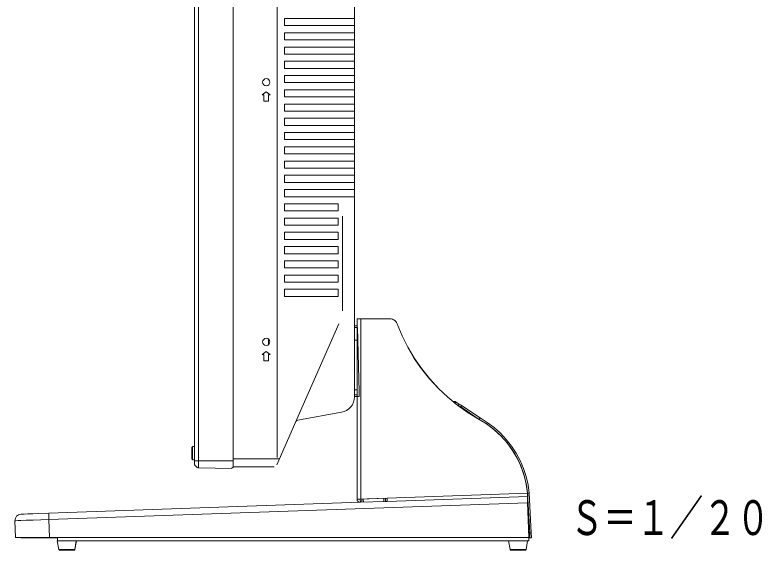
# Model space of a CAD drawing. Units: millimetres, scale not verified. Extents: x -63 to 62, y -57 to 57.
# Drawn here: x 31.61 to 55.19, y -2.41 to 14.48 of the extents above; entities that cross this region are included whole.
import ezdxf
from ezdxf.enums import TextEntityAlignment as Align

# ---------------------------------------------------------------- set-up
doc = ezdxf.new("R2010")
doc.units = ezdxf.units.MM
doc.header["$LTSCALE"] = 0.125
doc.layers.add('0-3_TOUROKU', color=7, linetype='Continuous')
doc.layers.add('0-5_GAIKEI', color=1, linetype='Continuous', lineweight=18)
doc.layers.add('0-8_S1', color=1, linetype='Continuous', lineweight=18)
doc.styles.add('ＭＳ ゴシック', font='')
doc.styles.get('ＭＳ ゴシック').set_extended_font_data('MS Gothic')

msp = doc.modelspace()

# ---------------------------------------------------------------- linework, layer by layer
at = {"layer": '0-5_GAIKEI', "color": 7}
for p, q in [((37.2773, 0.3006), (37.2773, 31.2186)), ((42.3273, 2.4285), (42.3273, 29.0715)), ((40.5354, 1.693), (41.9141, 1.9361)), ((39.8802, 0.283), (40.4798, 1.6493)), ((37.2917, 0.2655), (37.363, 0.1929)), ((37.3978, 0.178), (38.4511, 0.1596)), ((38.5018, 0.208), (38.4511, 0.1696)), ((39.7867, 0.2187), (38.5018, 0.2187))]:
    msp.add_line(p, q, dxfattribs=at)
at = {"layer": '0-5_GAIKEI'}
for p, q in [((37.3978, 31.3412), (37.3978, 0.178)), ((38.5018, 0.208), (38.5018, 31.3111)), ((39.8815, 0.5143), (39.8815, 31.0352)), ((40.1168, 14.3708), (42.3273, 14.3708)), ((40.1168, 14.1458), (40.1168, 14.3708)), ((40.1168, 14.1458), (42.3273, 14.1458)), ((40.1168, 13.9208), (42.3273, 13.9208)), ((40.1168, 13.6958), (40.1168, 13.9208)), ((40.1168, 13.6958), (42.3273, 13.6958)), ((40.1168, 13.4707), (42.3273, 13.4707)), ((40.1168, 13.2457), (40.1168, 13.4707)), ((40.1168, 13.2457), (42.3273, 13.2457)), ((40.1168, 13.0207), (42.3273, 13.0207)), ((40.1168, 12.7956), (40.1168, 13.0207)), ((40.1168, 12.7956), (42.3273, 12.7956)), ((40.1168, 12.5706), (42.3273, 12.5706)), ((40.1168, 12.3456), (40.1168, 12.5706)), ((40.1168, 12.3456), (42.3273, 12.3456)), ((39.542, 12.0581), (39.4169, 11.958)), ((39.667, 11.958), (39.542, 12.0581)), ((40.1168, 12.1206), (42.3273, 12.1206)), ((40.1168, 11.8955), (40.1168, 12.1206)), ((39.4169, 11.958), (39.467, 11.958)), ((39.467, 11.958), (39.467, 11.758)), ((39.617, 11.958), (39.667, 11.958)), ((39.617, 11.758), (39.617, 11.958)), ((40.1168, 11.8955), (42.3273, 11.8955)), ((39.467, 11.758), (39.617, 11.758)), ((40.1168, 11.6705), (42.3273, 11.6705)), ((40.1168, 11.4455), (40.1168, 11.6705)), ((40.1168, 11.4455), (42.3273, 11.4455)), ((40.1168, 11.2204), (42.3273, 11.2204)), ((40.1168, 10.9954), (40.1168, 11.2204)), ((40.1168, 10.9954), (42.3273, 10.9954)), ((40.1168, 10.7704), (42.3273, 10.7704)), ((40.1168, 10.5454), (40.1168, 10.7704)), ((40.1168, 10.5454), (42.3273, 10.5454)), ((40.1168, 10.3203), (42.3273, 10.3203)), ((40.1168, 10.0953), (40.1168, 10.3203)), ((40.1168, 10.0953), (42.3273, 10.0953)), ((40.1168, 9.8703), (42.3273, 9.8703)), ((40.1168, 9.6453), (40.1168, 9.8703)), ((40.1168, 9.6453), (42.3273, 9.6453)), ((40.1168, 9.4202), (42.3273, 9.4202)), ((40.1168, 9.1952), (40.1168, 9.4202)), ((40.1168, 9.1952), (42.3273, 9.1952)), ((40.1168, 8.9702), (42.3273, 8.9702)), ((40.1168, 8.7451), (40.1168, 8.9702)), ((40.1168, 8.7451), (42.3273, 8.7451)), ((40.1168, 8.5201), (41.8077, 8.5201)), ((40.1168, 8.2951), (40.1168, 8.5201)), ((41.8077, 8.5201), (41.8077, 8.2951)), ((40.1168, 8.2951), (41.8077, 8.2951)), ((40.1168, 8.0701), (41.8077, 8.0701)), ((40.1168, 7.845), (40.1168, 8.0701)), ((41.8077, 8.0701), (41.8077, 7.845)), ((41.9437, 8.1301), (41.9437, 5.139)), ((40.1168, 7.845), (41.8077, 7.845)), ((40.1168, 7.62), (41.8077, 7.62)), ((40.1168, 7.395), (40.1168, 7.62)), ((41.8077, 7.62), (41.8077, 7.395)), ((40.1168, 7.395), (41.8077, 7.395)), ((40.1168, 7.1699), (41.8077, 7.1699)), ((40.1168, 6.9449), (40.1168, 7.1699)), ((41.8077, 7.1699), (41.8077, 6.9449)), ((40.1168, 6.9449), (41.8077, 6.9449)), ((40.1168, 6.7199), (41.8077, 6.7199)), ((40.1168, 6.4949), (40.1168, 6.7199)), ((41.8077, 6.7199), (41.8077, 6.4949)), ((40.1168, 6.4949), (41.8077, 6.4949)), ((40.1168, 6.2698), (41.8077, 6.2698)), ((40.1168, 6.0448), (40.1168, 6.2698)), ((41.8077, 6.2698), (41.8077, 6.0448)), ((40.1168, 6.0448), (41.8077, 6.0448)), ((40.1168, 5.8198), (41.8077, 5.8198)), ((40.1168, 5.5947), (40.1168, 5.8198)), ((41.8077, 5.8198), (41.8077, 5.5947)), ((40.1168, 5.5947), (41.8077, 5.5947)), ((40.4798, 1.6493), (41.8323, 4.7314)), ((42.3273, 4.6093), (42.4173, 4.6093)), ((42.4173, 4.6093), (42.4732, 2.584)), ((39.6085, 4.0682), (39.6085, 4.2502)), ((39.542, 3.8592), (39.4169, 3.7592)), ((39.667, 3.7592), (39.542, 3.8592)), ((39.4169, 3.7592), (39.467, 3.7592)), ((39.467, 3.7592), (39.467, 3.5591)), ((39.467, 3.5591), (39.617, 3.5591)), ((39.617, 3.7592), (39.667, 3.7592)), ((39.617, 3.5591), (39.617, 3.7592)), ((42.4773, 2.434), (42.3272, 2.434)), ((42.4773, 2.434), (42.4732, 2.5839)), ((37.2123, 0.8353), (37.1873, 0.8353)), ((37.1873, 0.4535), (37.1873, 0.8353)), ((37.2123, 0.8552), (37.2773, 0.8552)), ((37.2123, 0.4335), (37.2123, 0.8552)), ((37.1873, 0.4536), (37.2123, 0.4536)), ((37.1873, 0.4535), (37.2123, 0.4535)), ((37.2123, 0.4336), (37.2773, 0.4336)), ((37.2123, 0.4335), (37.2773, 0.4335)), ((37.2773, 0.4087), (38.5018, 0.4087)), ((39.9617, 0.4687), (38.5018, 0.4687))]:
    msp.add_line(p, q, dxfattribs=at)
for centre in [(39.542, 12.3581), (39.542, 4.1592)]:
    msp.add_circle(centre, 0.115, dxfattribs=at)
at = {"layer": '0-5_GAIKEI', "color": 7}
for centre, radius, start, end in [((41.8272, 2.4285), 0.5001, 280, 0.00023), ((40.5485, 1.6191), 0.075, 100, 156.3067), ((37.3273, 0.3006), 0.05, 180.02174, 224.52118), ((37.3987, 0.228), 0.05, 224.52526, 268.93441)]:
    msp.add_arc(centre, radius, start, end, dxfattribs=at)
at = {"layer": '0-8_S1'}
for p, q in [((42.4088, -0.8055), (42.4088, 4.8909)), ((42.4088, 4.8909), (43.4378, 4.8909)), ((42.5305, -0.7998), (42.5305, 4.8909)), ((43.4809, 4.8871), (43.4378, 4.8909)), ((43.4404, 4.8909), (43.4835, 4.8871)), ((43.5227, 4.876), (43.4809, 4.8871)), ((43.4835, 4.8871), (43.5253, 4.876)), ((43.562, 4.8578), (43.5227, 4.876)), ((43.5253, 4.876), (43.5646, 4.8578)), ((43.5975, 4.8331), (43.562, 4.8578)), ((43.5646, 4.8578), (43.6001, 4.8331)), ((43.6283, 4.8027), (43.5975, 4.8331)), ((43.6001, 4.8331), (43.6309, 4.8027)), ((43.6533, 4.7674), (43.6283, 4.8027)), ((43.6309, 4.8027), (43.6559, 4.7674)), ((43.6719, 4.7283), (43.6533, 4.7674)), ((43.6559, 4.7674), (43.6745, 4.7283)), ((43.8272, 4.3533), (43.6719, 4.7283)), ((43.6745, 4.7283), (43.6719, 4.7283)), ((43.8298, 4.3533), (43.6745, 4.7283)), ((42.3273, 4.6659), (42.4088, 4.6659)), ((44.0086, 3.9901), (43.8272, 4.3533)), ((44.0112, 3.9901), (43.8298, 4.3533)), ((42.3273, 4.2159), (42.4088, 4.2159)), ((44.2152, 3.6405), (44.0086, 3.9901)), ((44.2178, 3.6405), (44.0112, 3.9901)), ((44.4459, 3.3064), (44.2152, 3.6405)), ((44.4485, 3.3064), (44.2178, 3.6405)), ((44.6996, 2.9894), (44.4459, 3.3064)), ((44.7022, 2.9894), (44.4485, 3.3064)), ((44.975, 2.6911), (44.6996, 2.9894)), ((44.9776, 2.6911), (44.7022, 2.9894)), ((42.4088, 2.6409), (42.3273, 2.6409)), ((45.2708, 2.413), (44.975, 2.6911)), ((45.2734, 2.413), (44.9776, 2.6911)), ((42.4088, 2.4909), (42.3272, 2.4909)), ((45.5854, 2.1564), (45.2708, 2.413)), ((45.588, 2.1564), (45.2734, 2.413)), ((45.4338, 2.2822), (45.4913, 2.2822)), ((45.4339, 2.2821), (45.468, 2.2821)), ((45.468, 2.2821), (45.468, 2.2543)), ((45.4894, 2.2803), (45.4828, 2.2422)), ((45.5027, 2.2772), (45.4907, 2.2358)), ((45.5375, 2.261), (45.5097, 2.2194)), ((45.5097, 2.2194), (45.51, 2.2157)), ((45.5097, 2.2194), (45.6028, 2.1571)), ((45.5375, 2.261), (45.6306, 2.1987)), ((45.9174, 1.9227), (45.5854, 2.1564)), ((45.92, 1.9227), (45.588, 2.1564)), ((45.6028, 2.1572), (45.6306, 2.1987)), ((45.6048, 2.1558), (45.6028, 2.1572)), ((45.6031, 2.1533), (45.6031, 2.1534)), ((45.6487, 2.1266), (45.6048, 2.1558)), ((45.6306, 2.1987), (45.6327, 2.1974)), ((45.6327, 2.1974), (45.6765, 2.1681)), ((45.6487, 2.1266), (46.265, 1.714)), ((45.6765, 2.1681), (46.2911, 1.7567)), ((45.6841, 2.1029), (45.7119, 2.1444)), ((46.2651, 1.713), (45.9174, 1.9227)), ((46.256, 1.72), (45.92, 1.9227)), ((46.2911, 1.7567), (46.265, 1.714)), ((46.265, 1.714), (46.5112, 1.5611)), ((46.2651, 1.713), (46.4897, 1.5748)), ((46.2651, 1.713), (46.2653, 1.713)), ((46.2911, 1.7567), (46.5194, 1.616)), ((46.4897, 1.5748), (46.7013, 1.4174)), ((46.5112, 1.5611), (46.7416, 1.385)), ((46.5194, 1.616), (46.7345, 1.4558)), ((46.7013, 1.4174), (46.8983, 1.2421)), ((46.7345, 1.4558), (46.9347, 1.2773)), ((46.7416, 1.385), (46.954, 1.1874)), ((46.8983, 1.2421), (47.0791, 1.0501)), ((46.9347, 1.2773), (47.1183, 1.0821)), ((46.954, 1.1874), (47.1463, 0.9702)), ((47.0791, 1.0501), (47.2423, 0.843)), ((47.1183, 1.0821), (47.2841, 0.8714)), ((47.1463, 0.9702), (47.3169, 0.7353)), ((47.2423, 0.843), (47.3867, 0.6224)), ((47.2841, 0.8714), (47.4307, 0.6472)), ((47.3169, 0.7353), (47.4639, 0.4851)), ((47.3867, 0.6224), (47.5112, 0.3899)), ((47.4307, 0.6472), (47.557, 0.4108)), ((47.4639, 0.4851), (47.586, 0.2219)), ((47.5112, 0.3899), (47.6148, 0.1474)), ((47.557, 0.4108), (47.662, 0.1646)), ((47.586, 0.2219), (47.6821, -0.0518)), ((47.6148, 0.1474), (47.6967, -0.1032)), ((47.662, 0.1646), (47.7451, -0.0897)), ((47.6821, -0.0518), (47.7513, -0.3332)), ((47.6967, -0.1032), (47.7563, -0.3601)), ((47.7451, -0.0897), (47.8054, -0.3502)), ((47.7513, -0.3332), (47.793, -0.62)), ((47.7563, -0.3601), (47.7917, -0.6113)), ((47.8054, -0.3502), (47.8427, -0.6152)), ((43.3548, -0.776), (47.7931, -0.6211)), ((47.8428, -0.6152), (47.793, -0.62)), ((47.8429, -0.6174), (47.793, -0.62)), ((47.793, -0.62), (47.8588, -1.8756)), ((47.7966, -0.7209), (47.7932, -0.6242)), ((47.7951, -0.6619), (47.795, -0.6592)), ((47.7954, -0.6786), (47.7951, -0.6619)), ((47.7958, -0.694), (47.7954, -0.6786)), ((47.7963, -0.7125), (47.7958, -0.694)), ((32.6761, -1.2492), (42.5123, -0.9057)), ((32.6778, -1.4491), (47.7922, -0.9213)), ((42.4088, -0.8041), (43.3546, -0.7711)), ((42.5088, -0.8041), (42.4088, -0.8041)), ((42.4088, -0.8055), (42.5088, -0.8055)), ((42.5088, -0.8055), (43.3547, -0.776)), ((42.5332, -0.7998), (42.5088, -0.8041)), ((42.5088, -0.8055), (42.5088, -0.8041)), ((42.5123, -0.9055), (42.5088, -0.8055)), ((42.5123, -0.9055), (43.3083, -0.8777)), ((42.5552, -0.8039), (42.5587, -0.9038)), ((42.59, -0.7977), (42.5901, -0.8027)), ((42.6052, -0.8022), (42.6087, -0.9021)), ((42.6901, -0.7992), (42.6899, -0.7943)), ((42.9899, -0.7887), (42.9897, -0.7838)), ((43.0896, -0.7803), (43.0898, -0.7852)), ((43.2548, -0.7795), (43.2583, -0.8794)), ((43.3048, -0.7777), (43.3083, -0.8777)), ((43.3083, -0.8779), (43.3609, -0.8761)), ((43.3546, -0.7711), (43.3556, -0.7983)), ((43.3565, -0.8194), (43.3556, -0.7983)), ((43.3575, -0.8384), (43.3565, -0.8194)), ((43.3585, -0.8542), (43.3575, -0.8384)), ((43.3594, -0.8661), (43.3585, -0.8542)), ((43.3602, -0.8735), (43.3594, -0.8661)), ((43.3609, -0.876), (43.3602, -0.8735)), ((43.3609, -0.876), (47.7966, -0.7211)), ((47.789, -0.7366), (47.7887, -0.7551)), ((47.7887, -0.7551), (47.7888, -0.7799)), ((47.7888, -0.7799), (47.7892, -0.8102)), ((47.7896, -0.7252), (47.789, -0.7366)), ((47.7892, -0.8102), (47.7899, -0.8448)), ((47.7905, -0.7214), (47.7896, -0.7252)), ((47.7899, -0.8448), (47.7909, -0.8823)), ((47.7939, -0.8213), (47.7905, -0.7214)), ((47.7909, -0.8823), (47.7922, -0.9213)), ((47.7922, -0.9213), (47.8305, -2.0204)), ((47.7948, -0.9213), (47.7922, -0.9213)), ((47.7932, -0.8312), (47.7931, -0.8431)), ((47.7931, -0.8431), (47.7932, -0.8589)), ((47.7934, -0.8238), (47.7932, -0.8312)), ((47.7932, -0.8589), (47.7936, -0.8779)), ((47.7939, -0.8213), (47.7934, -0.8238)), ((47.794, -0.8235), (47.7935, -0.8235)), ((47.7936, -0.8779), (47.7941, -0.899)), ((47.7936, -0.8799), (47.8066, -0.8793)), ((47.7941, -0.899), (47.7948, -0.9213)), ((47.7948, -0.9213), (47.8332, -2.0204)), ((47.7966, -0.7211), (47.7966, -0.7209)), ((47.8145, -1.0289), (47.7986, -1.0297)), ((47.8038, -1.1798), (47.8223, -1.1788)), ((31.8002, -1.2806), (31.8066, -1.2803)), ((31.8066, -1.2803), (31.8255, -1.2795)), ((31.8255, -1.2795), (31.8999, -1.2767)), ((31.8999, -1.2767), (32.0193, -1.2724)), ((32.0193, -1.2724), (32.1769, -1.2668)), ((32.1769, -1.2668), (32.3638, -1.2601)), ((32.3638, -1.2601), (32.6761, -1.2492)), ((32.6744, -1.2829), (32.6744, -1.3077)), ((32.6744, -1.3077), (32.6749, -1.338)), ((32.6749, -1.338), (32.6756, -1.3726)), ((32.6761, -1.2492), (32.6752, -1.253)), ((32.6756, -1.3726), (32.6766, -1.4101)), ((32.6766, -1.4101), (32.6778, -1.4491)), ((31.6073, -1.4874), (31.6151, -1.487)), ((31.6073, -1.4874), (31.6259, -2.0209)), ((31.6151, -1.487), (31.6382, -1.4861)), ((31.6382, -1.4861), (31.7073, -1.4835)), ((31.7073, -1.4835), (31.7957, -1.4803)), ((31.7957, -1.4803), (31.9661, -1.4742)), ((31.9661, -1.4742), (32.1782, -1.4666)), ((32.1782, -1.4666), (32.42, -1.4581)), ((32.42, -1.4581), (32.6778, -1.4491)), ((32.6778, -1.4491), (32.6977, -2.018)), ((47.8588, -1.8756), (47.9087, -1.873)), ((47.8667, -2.0258), (47.8588, -1.8756)), ((31.6274, -2.0199), (31.6259, -2.02)), ((31.6259, -2.0204), (32.7013, -2.0204)), ((31.6259, -2.0209), (31.6326, -2.0211)), ((31.626, -2.0209), (31.6393, -2.0204)), ((31.6326, -2.0198), (31.6274, -2.0199)), ((31.6326, -2.0211), (31.6526, -2.0213)), ((31.6327, -2.0211), (31.6527, -2.0213)), ((31.6526, -2.0213), (31.6857, -2.0216)), ((31.6857, -2.0216), (31.7258, -2.0217)), ((31.7892, -2.022), (31.7892, -2.022)), ((31.8495, -2.0188), (31.9372, -2.0193)), ((31.938, -2.0186), (31.8582, -2.0187)), ((32.1252, -2.0183), (31.938, -2.0186)), ((32.3416, -2.0181), (32.1252, -2.0183)), ((32.1461, -2.0204), (32.4091, -2.0216)), ((32.3767, -2.0215), (32.7005, -2.0227)), ((32.6977, -2.0227), (32.9513, -2.0227)), ((32.7003, -2.018), (32.7005, -2.0227)), ((32.7013, -2.018), (32.7013, -2.0204)), ((32.7013, -2.0204), (47.8305, -2.0204)), ((32.9438, -2.1204), (32.9916, -2.398)), ((32.9538, -2.1204), (32.9438, -2.1204)), ((32.9512, -2.0399), (32.9512, -2.0204)), ((32.9514, -2.0587), (32.9512, -2.0399)), ((32.9516, -2.076), (32.9514, -2.0587)), ((32.952, -2.0911), (32.9516, -2.076)), ((32.9524, -2.1036), (32.952, -2.0911)), ((32.9528, -2.1128), (32.9524, -2.1036)), ((32.9533, -2.1185), (32.9528, -2.1128)), ((32.9538, -2.1204), (32.9533, -2.1185)), ((47.3506, -2.1204), (32.9538, -2.1204)), ((33.5438, -2.1204), (33.4959, -2.398)), ((33.5478, -2.1222), (33.5, -2.3997)), ((33.5438, -2.1216), (47.1937, -2.1222)), ((47.1937, -2.1234), (33.5478, -2.1228)), ((47.1937, -2.1204), (47.2416, -2.398)), ((47.6187, -2.1204), (47.3506, -2.1204)), ((47.6187, -2.1204), (47.8306, -2.1204)), ((47.7937, -2.1204), (47.7459, -2.398)), ((47.8284, -2.1225), (47.7937, -2.1224)), ((47.8306, -2.1225), (47.8284, -2.1225)), ((47.8306, -2.1203), (47.8305, -2.0204)), ((47.8305, -2.0204), (47.8332, -2.0204)), ((47.8306, -2.1204), (47.8306, -2.1203)), ((47.8306, -2.1203), (47.8306, -2.1225)), ((47.8316, -1.9756), (47.8381, -1.9755)), ((47.8321, -2.029), (47.8325, -2.0236)), ((47.8323, -2.0256), (47.839, -2.0255)), ((47.8324, -2.0281), (47.8327, -2.0256)), ((47.8325, -2.0236), (47.8329, -2.0209)), ((47.839, -2.0255), (47.8381, -1.9755)), ((47.839, -2.0255), (47.8391, -2.0274)), ((47.8667, -2.0258), (47.9166, -2.0231)), ((47.8667, -2.0258), (47.8667, -2.0267)), ((47.8668, -2.0267), (47.8669, -2.0286)), ((47.8669, -2.0286), (47.9168, -2.026)), ((47.8669, -2.0296), (47.9169, -2.027)), ((47.8669, -2.0286), (47.8669, -2.0296)), ((47.9166, -2.0231), (47.9167, -2.0241)), ((47.9167, -2.0241), (47.9168, -2.026)), ((47.9168, -2.026), (47.9169, -2.027)), ((47.1938, -2.123), (47.2417, -2.4005)), ((47.7938, -2.123), (47.746, -2.4005)), ((47.8307, -2.1234), (47.7937, -2.1234)), ((32.9916, -2.398), (33.4959, -2.398)), ((33.0064, -2.4104), (33.4811, -2.4104)), ((33.0105, -2.4122), (33.0125, -2.4121)), ((33.0105, -2.4122), (33.0131, -2.4122)), ((33.0125, -2.4121), (33.0466, -2.4121)), ((33.0131, -2.4122), (33.0578, -2.4123)), ((33.0466, -2.4121), (33.1481, -2.412)), ((33.0601, -2.4122), (33.0578, -2.4122)), ((33.0783, -2.4123), (33.0601, -2.4122)), ((33.1614, -2.4123), (33.0783, -2.4123)), ((33.1481, -2.412), (33.282, -2.412)), ((33.3067, -2.4123), (33.1614, -2.4123)), ((33.282, -2.412), (33.4048, -2.412)), ((33.4017, -2.4123), (33.3067, -2.4123)), ((33.4356, -2.4122), (33.4017, -2.4123)), ((33.4048, -2.412), (33.4652, -2.4121)), ((33.4378, -2.4122), (33.4356, -2.4122)), ((33.4378, -2.4123), (33.4826, -2.4122)), ((33.4652, -2.4121), (33.4832, -2.4121)), ((33.4826, -2.4122), (33.4852, -2.4122)), ((33.4832, -2.4121), (33.4852, -2.4122)), ((33.4954, -2.3997), (33.5, -2.3997)), ((47.2416, -2.398), (47.7459, -2.398)), ((47.2417, -2.4005), (47.2424, -2.4005)), ((47.2564, -2.4104), (47.7311, -2.4104)), ((47.2591, -2.4129), (47.2565, -2.413)), ((47.2585, -2.413), (47.2565, -2.413)), ((47.2651, -2.413), (47.2585, -2.413)), ((47.259, -2.4129), (47.3038, -2.4128)), ((47.3038, -2.4131), (47.2651, -2.413)), ((47.441, -2.4127), (47.2977, -2.4128)), ((47.3061, -2.413), (47.3038, -2.413)), ((47.3129, -2.413), (47.3061, -2.413)), ((47.3593, -2.4131), (47.3129, -2.413)), ((47.4641, -2.4131), (47.3593, -2.4131)), ((47.3941, -2.4128), (47.528, -2.4127)), ((47.5527, -2.4131), (47.4641, -2.4131)), ((47.5116, -2.4127), (47.6748, -2.4128)), ((47.6477, -2.4131), (47.5527, -2.4131)), ((47.6816, -2.413), (47.6477, -2.4131)), ((47.6678, -2.4128), (47.7226, -2.4129)), ((47.6838, -2.413), (47.6816, -2.413)), ((47.6951, -2.4131), (47.6838, -2.4131)), ((47.7292, -2.413), (47.6951, -2.4131)), ((47.7207, -2.4129), (47.7287, -2.4129)), ((47.7312, -2.413), (47.7285, -2.4129)), ((47.7312, -2.413), (47.7292, -2.413)), ((47.7451, -2.4005), (47.746, -2.4005))]:
    msp.add_line(p, q, dxfattribs=at)
for points in [[(47.8429, -0.6174), (47.9087, -1.873), (47.9166, -2.0231)], [(32.6752, -1.253), (32.6746, -1.2644), (32.6744, -1.2829)], [(31.7313, -2.0191), (31.6856, -2.0193), (31.6526, -2.0195), (31.6326, -2.0198)], [(31.7258, -2.0217), (31.7892, -2.022), (31.8584, -2.0221), (31.9381, -2.0223), (32.0275, -2.0225)], [(31.8582, -2.0187), (31.7891, -2.0189), (31.7313, -2.0191)], [(31.9372, -2.0193), (32.0909, -2.0202), (32.2287, -2.0208)], [(32.0275, -2.0225), (32.2305, -2.0227), (32.4577, -2.0228), (32.6979, -2.0229)], [(32.7013, -2.018), (32.5767, -2.018), (32.3416, -2.0181)]]:
    msp.add_lwpolyline(points, dxfattribs=at)
for centre, radius, start, end in [((45.468, 2.1571), 0.125, 56.1993, 89.99931), ((45.468, 2.1571), 0.075, 56.1993, 73.88668), ((47.793, -0.62), 0.05, 2.99931, 5.51341), ((42.5088, -0.8055), 0.1, 180, 272), ((31.8072, -1.4805), 0.2, 91.99863, 181.99863), ((47.8377, -1.9505), 0.025, 270.99931, 2.99931), ((47.8377, -1.9505), 0.075, 270.99931, 292.57664), ((33.0064, -2.3954), 0.015, 189.78241, 270), ((33.0105, -2.3972), 0.015, 238.01006, 269.99999), ((33.4811, -2.3954), 0.015, 270, 350.21759), ((33.4852, -2.3972), 0.015, 270, 350.2176), ((47.2564, -2.3954), 0.015, 189.78241, 270), ((47.2565, -2.398), 0.015, 189.7824, 269.99999), ((47.7311, -2.3954), 0.015, 270, 350.21759), ((47.7312, -2.398), 0.015, 270, 350.2176)]:
    msp.add_arc(centre, radius, start, end, dxfattribs=at)

# ---------------------------------------------------------------- texts
at = {"layer": '0-3_TOUROKU', "style": 'ＭＳ ゴシック', "width": 0.7}
msp.add_text('Ｓ＝１／２０', height=1.1, dxfattribs=at).set_placement((49.1334, -2.269), align=Align.BOTTOM_LEFT)

doc.saveas('drawing.dxf')
